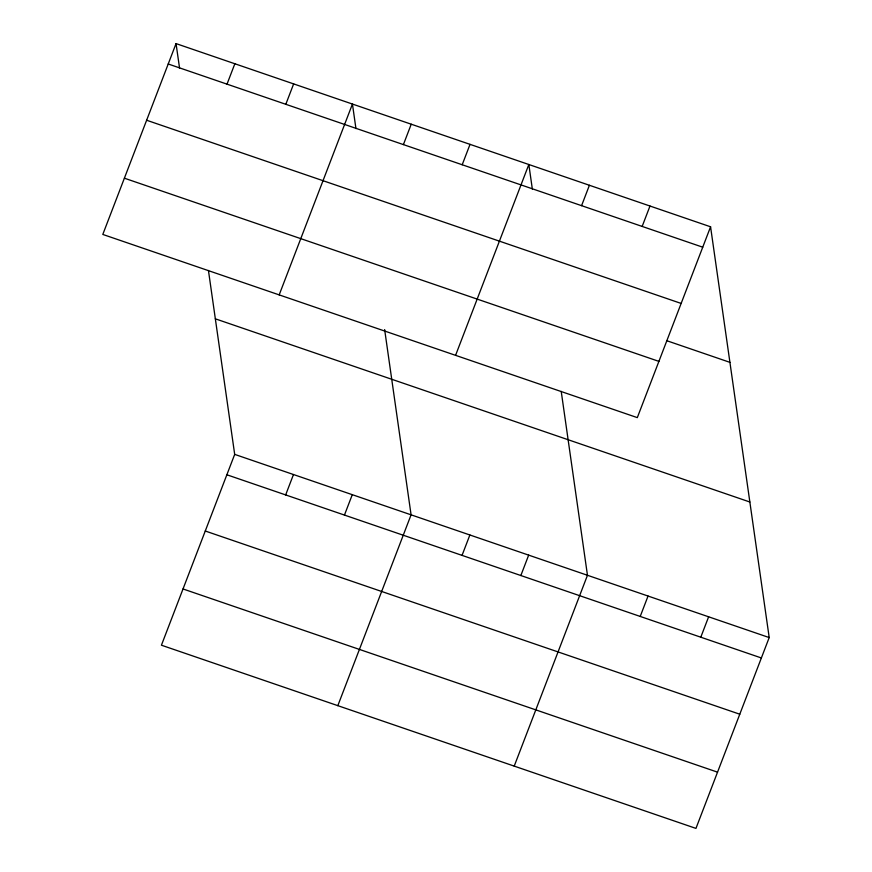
<?xml version="1.0" encoding="UTF-8"?>
<svg xmlns="http://www.w3.org/2000/svg" width="872" height="872" viewBox="0 0 872 872"><rect width="100%" height="100%" fill="white"/><g stroke="black" fill="none" stroke-linecap="round" stroke-linejoin="round"><path stroke-width="1.31" d="M176.046 43.6L102.798 234.437L637.312 417.623L710.571 226.796L176.046 43.6L179.556 68.125M227.014 84.148L234.851 63.754M285.809 104.302L293.646 83.897M279.182 294.889L352.441 104.051L355.94 128.587M208.441 270.473L234.688 454.377L161.429 645.204L695.954 828.4L769.202 637.563L710.571 226.796M403.409 144.599L411.235 124.206M285.656 494.925L293.483 474.521M462.204 164.754L470.03 144.36M344.451 515.069L352.288 494.675M455.576 355.34L528.835 164.503L532.334 189.039M337.824 705.666L411.083 514.829L384.639 329.583M581.58 205.661L589.407 185.267M462.051 555.377L469.877 534.972M642.163 226.426L649.989 206.032M520.846 575.531L528.672 555.126M514.218 766.117L587.466 575.28L561.219 391.375M640.222 616.439L648.049 596.045M700.794 637.203L708.631 616.798M168.22 63.994L702.734 247.19M146.627 120.238L681.141 303.434M666.764 340.701L729.918 362.349M124.391 178.193L658.905 361.379M215.34 318.814L749.855 502.01M234.688 454.377L769.202 637.563M226.862 474.771L761.376 657.968M205.269 531.015L739.783 714.212M183.022 588.96L717.536 772.156"/></g></svg>
